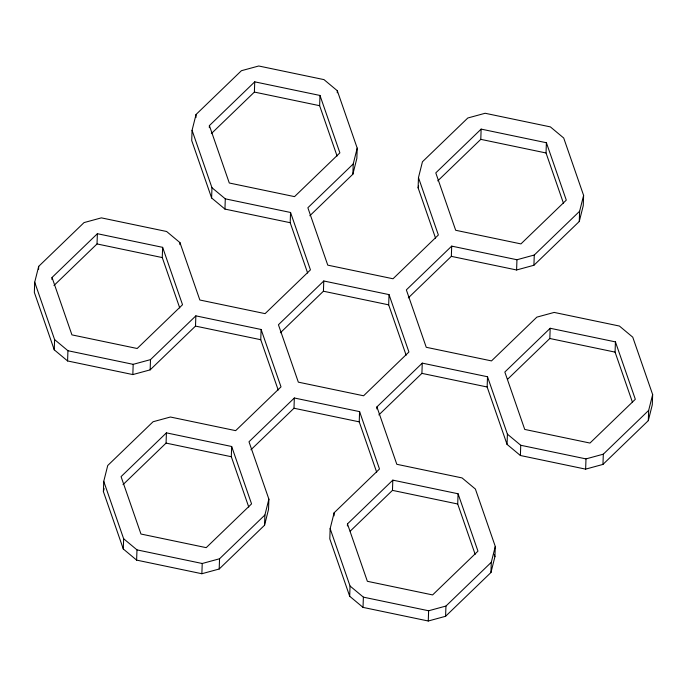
<?xml version="1.0" encoding="UTF-8"?>
<svg xmlns="http://www.w3.org/2000/svg" width="687" height="687" viewBox="0 0 687 687"><rect width="100%" height="100%" fill="white"/><g stroke="black" fill="none" stroke-linecap="round" stroke-linejoin="round"><path stroke-width="1.03" d="M309.82 215.761L352.869 174.215L356.854 158.371L357.206 148.134L337.308 90.736L323.981 79.615L258.733 65.995L241.412 70.709L196.053 114.48L192.068 130.324L211.965 187.723L225.302 198.844L290.549 212.472L310.447 269.862L265.096 313.633L199.848 300.013L179.951 242.614L166.615 231.493L101.367 217.865L84.046 222.588L38.695 266.358L34.711 282.202L34.35 292.439L54.247 349.829L67.584 360.958L132.831 374.578L150.152 369.864L195.503 326.093L195.864 315.857L261.112 329.477L281.009 386.875L235.658 430.646L170.402 417.018L153.081 421.741L107.73 465.511L103.746 481.355L103.394 491.591L123.291 548.982L136.619 560.111L201.866 573.731L219.187 569.008L264.547 525.237L268.531 509.393L268.883 499.157L248.986 441.767L294.337 397.996L359.593 411.625L379.49 469.015L334.131 512.785L330.146 528.629L329.794 538.866L349.692 596.264L363.019 607.385L428.267 621.005L445.588 616.291L490.947 572.52L494.932 556.676L495.284 546.44L475.387 489.041L462.059 477.92L396.811 464.292L376.914 406.902L422.265 363.131L487.512 376.751L507.41 434.15L507.049 444.386L520.385 455.507L585.633 469.135L602.954 464.412L648.305 420.642L652.289 404.798L652.65 394.561L632.753 337.171L619.416 326.042L554.169 312.422L536.848 317.136L491.497 360.907L426.249 347.287L406.352 289.888L451.702 246.118L516.95 259.746L534.271 255.023L579.622 211.252L583.606 195.409L563.709 138.018L550.381 126.889L485.134 113.269L467.813 117.992L422.453 161.763L418.469 177.607L418.117 187.843L435.567 238.183M38.584 269.433L38.695 266.358M51.954 279.532L52.032 277.479L97.382 233.709L162.63 247.337L182.527 304.727L137.177 348.498L71.929 334.878L52.032 277.479M54.247 349.829L54.608 339.601L34.711 282.202M67.584 360.958L67.936 350.722L54.608 339.601M53.981 285.491L97.022 243.945L97.382 233.709M123.291 548.982L123.643 538.745L103.746 481.355M132.831 374.578L133.184 364.342L150.505 359.627L195.864 315.857M136.619 560.111L136.979 549.875L123.643 538.745M150.152 369.864L150.505 359.627M179.728 307.922L162.269 257.573L162.63 247.337M123.016 484.644L166.065 443.098L166.417 432.862L231.665 446.49L251.562 503.88L206.212 547.651L140.964 534.031L121.067 476.632L166.417 432.862M179.882 244.658L179.951 242.614M192.068 130.324L191.716 140.56L211.613 197.959L224.941 209.08L290.189 222.708L307.647 273.048M195.95 117.554L196.053 114.48M209.32 127.653L209.389 125.609L254.74 81.839L319.987 95.459L339.885 152.858L294.534 196.628L229.286 183L209.389 125.609M211.613 197.959L211.965 187.723M201.866 573.731L202.227 563.495L219.548 558.771L264.899 515.001L268.883 499.157M224.941 209.08L225.302 198.844M219.187 569.008L219.548 558.771M248.763 507.066L231.313 456.726L231.665 446.49M211.338 133.613L254.388 92.075L254.74 81.839M278.209 390.061L260.751 339.713L261.112 329.477M264.547 525.237L264.899 515.001M290.189 222.708L290.549 212.472M250.935 449.779L293.984 408.233L294.337 397.996M337.085 156.043L319.635 105.695L319.987 95.459M280.382 332.766L323.422 291.219L323.783 280.983L389.031 294.611L408.928 352.01L363.578 395.781L298.33 382.152L278.433 324.753L323.783 280.983M337.24 92.788L337.308 90.736M334.028 515.86L334.131 512.785M352.869 174.215L353.221 163.978L357.206 148.134M347.399 525.959L347.467 523.906L392.818 480.136L458.066 493.764L477.963 551.154L432.612 594.925L367.365 581.305L347.467 523.906M349.692 596.264L350.044 586.028L330.146 528.629M376.682 472.201L359.232 421.852L359.593 411.625M363.019 607.385L363.38 597.149L350.044 586.028M376.837 408.945L376.914 406.902M406.129 355.196L388.67 304.848L389.031 294.611M350.19 531.18L392.466 490.372L392.818 480.136M378.855 414.914L421.904 373.367L422.265 363.131M428.267 621.005L428.628 610.769L445.949 606.054L491.299 562.284L495.284 546.44M408.301 297.9L451.342 256.354L451.702 246.118M445.588 616.291L445.949 606.054M475.164 554.349L457.714 504L458.066 493.764M437.739 180.896L480.788 139.349L481.14 129.113L546.397 142.733L566.286 200.132L520.935 243.902L455.687 230.274L435.79 172.884L481.14 129.113M507.049 444.386L487.152 386.987L487.512 376.751M490.947 572.52L491.299 562.284M451.342 256.354L516.598 269.982L516.95 259.746M520.385 455.507L520.746 445.27L507.41 434.15M516.598 269.982L533.919 265.259L534.271 255.023M563.486 203.318L546.036 152.969L546.397 142.733M507.547 379.301L549.823 338.502L550.184 328.266L615.432 341.886L635.329 399.284L589.978 443.055L524.731 429.427L504.833 372.036L550.184 328.266M533.919 265.259L579.27 221.489L579.622 211.252M583.606 195.409L583.254 205.645L579.27 221.489M585.633 469.135L585.994 458.899L603.315 454.176L648.665 410.405L652.65 394.561M602.954 464.412L603.315 454.176M632.529 402.47L615.071 352.122L615.432 341.886M648.305 420.642L648.665 410.405M103.394 491.591L104.141 488.62M418.117 187.843L418.615 185.859M353.221 163.978L307.87 207.749L327.768 265.148L393.016 278.767L438.366 234.997L418.469 177.607M254.388 92.075L319.635 105.695M480.788 139.349L546.036 152.969M97.022 243.945L162.269 257.573M323.422 291.219L388.67 304.848M549.823 338.502L615.071 352.122M195.503 326.093L260.751 339.713M421.904 373.367L487.152 386.987M67.936 350.722L133.184 364.342M520.746 445.27L585.994 458.899M293.984 408.233L359.232 421.852M166.065 443.098L231.313 456.726M392.466 490.372L457.714 504M136.979 549.875L202.227 563.495M363.38 597.149L428.628 610.769M494.236 554.658L494.932 556.676"/></g></svg>
